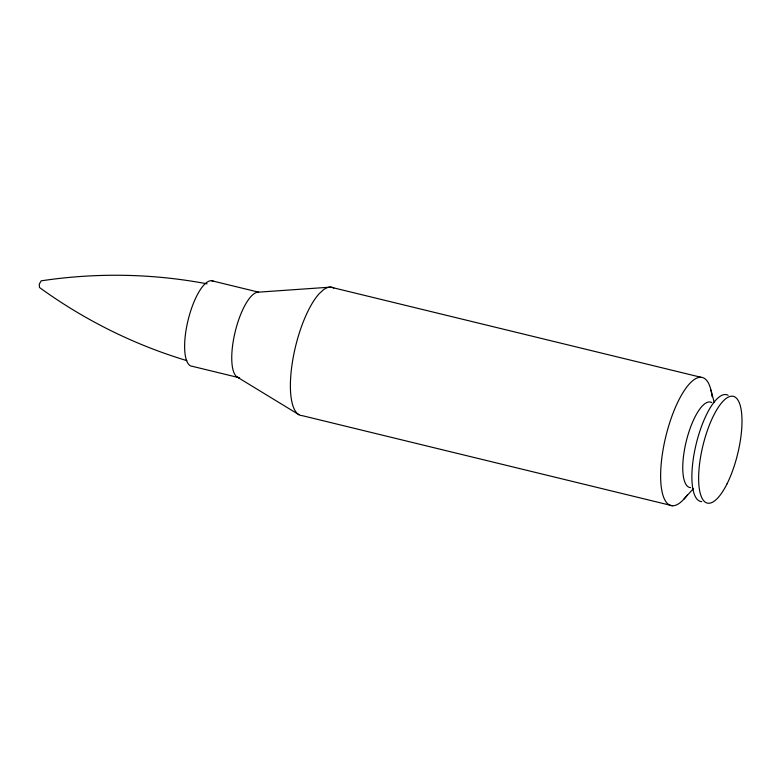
<?xml version="1.0" encoding="UTF-8"?>
<svg xmlns="http://www.w3.org/2000/svg" width="781" height="781" viewBox="0 0 781 781"><rect width="100%" height="100%" fill="white"/><g stroke="black" fill="none" stroke-linecap="round" stroke-linejoin="round"><path stroke-width="1.17" d="M683.883 499.166L693.469 488.535M211.436 280.682L258.56 292.153L330.607 287.125L700.85 377.252M207.102 283.845C152.48 273.457 96.112 272.53 41.149 280.848L39.265 284.147L39.499 287.496C84.075 319.868 134.068 344.772 186.844 360.617M672.441 505.766L302.198 415.638A65.936 21.429 -76.3 0 1 291.899 365.518A65.936 21.429 -76.3 0 1 319.165 293.724L323.178 289.995A65.936 21.429 -76.3 0 1 333.838 288.052M237.463 377.213L298.967 414.711M710.944 390.041L714.225 402.527M690.638 487.627A43.951 14.283 -76.3 0 1 686.372 440.835A43.951 14.283 -76.3 0 1 711.735 402.566M687.28 494.959A65.936 21.429 -76.3 0 1 660.726 480.374A65.936 21.429 -76.3 0 1 682.848 392.794A65.936 21.429 -76.3 0 1 712.096 396.699M258.56 292.153A43.951 14.283 -76.3 0 0 234.564 334.405A43.951 14.283 -76.3 0 0 239.611 377.828L192.497 366.357A43.951 14.283 -76.3 0 1 188.231 319.575A43.951 14.283 -76.3 0 1 213.594 281.306M701.728 501.607A54.943 17.856 -76.3 0 1 696.398 443.13A54.943 17.856 -76.3 0 1 728.107 395.293M726.965 483.976A54.943 17.856 -76.3 0 0 734.833 396.933A54.943 17.856 -76.3 0 0 699.112 468.2A54.943 17.856 -76.3 0 0 726.965 483.976"/></g></svg>
